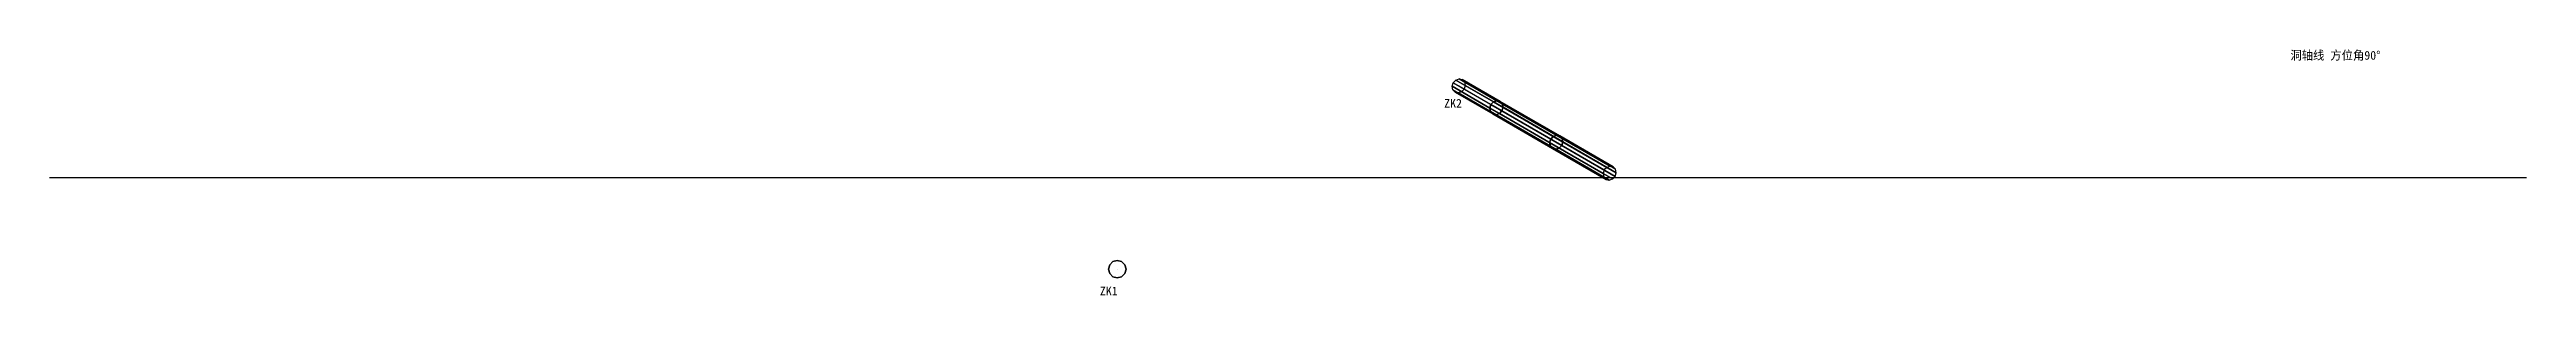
# Model space of a CAD drawing. Header units: metres. Extents: x 439 to 643, y 338 to 1287.
# Drawn here: x 439 to 609.5, y 338.4 to 355.3 of the extents above.
import ezdxf

# ---------------------------------------------------------------- set-up
doc = ezdxf.new("R2010")
doc.units = ezdxf.units.M
for name, color, linetype in [('CAVE_AXIS', 4, 'CONTINUOUS'), ('GAP', 8, 'CONTINUOUS'), ('HOLE_AXIS', 7, 'CONTINUOUS'), ('SEG_I', 3, 'CONTINUOUS'), ('SEG_II', 5, 'CONTINUOUS'), ('SEG_III', 1, 'CONTINUOUS'), ('SEG_IV', 2, 'CONTINUOUS'), ('SEG_V', 30, 'CONTINUOUS'), ('TEXT', 7, 'CONTINUOUS')]:
    doc.layers.add(name, color=color, linetype=linetype)

msp = doc.modelspace()

# ---------------------------------------------------------------- linework, layer by layer
at = {"layer": 'CAVE_AXIS'}
msp.add_line((439, 346.5, 1284.35), (609.5, 346.5, 1284.35), dxfattribs=at)
at = {"layer": 'GAP'}
for points in [[(511.9, 340.2, 1272.8), (511.98, 340.5, 1272.8), (511.98, 340.5, 1272), (511.9, 340.2, 1272)], [(511.98, 339.9, 1272.8), (511.9, 340.2, 1272.8), (511.9, 340.2, 1272), (511.98, 339.9, 1272)], [(511.98, 340.5, 1272.8), (512.2, 340.72, 1272.8), (512.2, 340.72, 1272), (511.98, 340.5, 1272)], [(512.2, 339.68, 1272.8), (511.98, 339.9, 1272.8), (511.98, 339.9, 1272), (512.2, 339.68, 1272)], [(512.2, 340.72, 1272.8), (512.5, 340.8, 1272.8), (512.5, 340.8, 1272), (512.2, 340.72, 1272)], [(512.5, 339.6, 1272.8), (512.2, 339.68, 1272.8), (512.2, 339.68, 1272), (512.5, 339.6, 1272)], [(512.5, 340.8, 1272.8), (512.8, 340.72, 1272.8), (512.8, 340.72, 1272), (512.5, 340.8, 1272)], [(512.8, 339.68, 1272.8), (512.5, 339.6, 1272.8), (512.5, 339.6, 1272), (512.8, 339.68, 1272)], [(512.8, 340.72, 1272.8), (513.02, 340.5, 1272.8), (513.02, 340.5, 1272), (512.8, 340.72, 1272)], [(513.02, 339.9, 1272.8), (512.8, 339.68, 1272.8), (512.8, 339.68, 1272), (513.02, 339.9, 1272)], [(513.02, 340.5, 1272.8), (513.1, 340.2, 1272.8), (513.1, 340.2, 1272), (513.02, 340.5, 1272)], [(513.1, 340.2, 1272.8), (513.02, 339.9, 1272.8), (513.02, 339.9, 1272), (513.1, 340.2, 1272)]]:
    msp.add_3dface(points, dxfattribs=at)
at = {"layer": 'HOLE_AXIS'}
for p, q in [((536, 352.8, 1283.1), (546.39, 346.8, 1262.32)), ((512.5, 340.2, 1285.6), (512.5, 340.2, 1255.6))]:
    msp.add_line(p, q, dxfattribs=at)
at = {"layer": 'SEG_I'}
for points in [[(542.26, 348.9, 1269.46), (542.34, 349.14, 1269.43), (546.02, 347.02, 1262.07), (545.94, 346.77, 1262.1)], [(542.31, 348.66, 1269.55), (542.26, 348.9, 1269.46), (545.94, 346.77, 1262.1), (545.99, 346.53, 1262.19)], [(542.46, 348.49, 1269.68), (542.31, 348.66, 1269.55), (545.99, 346.53, 1262.19), (546.14, 346.37, 1262.32)], [(542.34, 349.14, 1269.43), (542.51, 349.33, 1269.46), (546.19, 347.2, 1262.1), (546.02, 347.02, 1262.07)], [(542.68, 348.44, 1269.8), (542.46, 348.49, 1269.68), (546.14, 346.37, 1262.32), (546.36, 346.32, 1262.44)], [(542.51, 349.33, 1269.46), (542.74, 349.41, 1269.55), (546.42, 347.28, 1262.19), (546.19, 347.2, 1262.1)], [(542.91, 348.52, 1269.89), (542.68, 348.44, 1269.8), (546.36, 346.32, 1262.44), (546.59, 346.4, 1262.53)], [(542.74, 349.41, 1269.55), (542.96, 349.36, 1269.68), (546.64, 347.23, 1262.32), (546.42, 347.28, 1262.19)], [(543.09, 348.71, 1269.93), (542.91, 348.52, 1269.89), (546.59, 346.4, 1262.53), (546.77, 346.58, 1262.57)], [(542.96, 349.36, 1269.68), (543.12, 349.19, 1269.8), (546.8, 347.07, 1262.44), (546.64, 347.23, 1262.32)], [(543.16, 348.95, 1269.89), (543.09, 348.71, 1269.93), (546.77, 346.58, 1262.57), (546.84, 346.83, 1262.53)], [(543.12, 349.19, 1269.8), (543.16, 348.95, 1269.89), (546.84, 346.83, 1262.53), (546.8, 347.07, 1262.44)]]:
    msp.add_3dface(points, dxfattribs=at)
at = {"layer": 'SEG_II'}
for points in [[(511.9, 340.2, 1263.6), (511.98, 340.5, 1263.6), (511.98, 340.5, 1255.6), (511.9, 340.2, 1255.6)], [(511.98, 339.9, 1263.6), (511.9, 340.2, 1263.6), (511.9, 340.2, 1255.6), (511.98, 339.9, 1255.6)], [(511.98, 340.5, 1263.6), (512.2, 340.72, 1263.6), (512.2, 340.72, 1255.6), (511.98, 340.5, 1255.6)], [(512.2, 339.68, 1263.6), (511.98, 339.9, 1263.6), (511.98, 339.9, 1255.6), (512.2, 339.68, 1255.6)], [(512.2, 340.72, 1263.6), (512.5, 340.8, 1263.6), (512.5, 340.8, 1255.6), (512.2, 340.72, 1255.6)], [(512.5, 339.6, 1263.6), (512.2, 339.68, 1263.6), (512.2, 339.68, 1255.6), (512.5, 339.6, 1255.6)], [(512.5, 340.8, 1263.6), (512.8, 340.72, 1263.6), (512.8, 340.72, 1255.6), (512.5, 340.8, 1255.6)], [(512.8, 339.68, 1263.6), (512.5, 339.6, 1263.6), (512.5, 339.6, 1255.6), (512.8, 339.68, 1255.6)], [(512.8, 340.72, 1263.6), (513.02, 340.5, 1263.6), (513.02, 340.5, 1255.6), (512.8, 340.72, 1255.6)], [(513.02, 339.9, 1263.6), (512.8, 339.68, 1263.6), (512.8, 339.68, 1255.6), (513.02, 339.9, 1255.6)], [(513.02, 340.5, 1263.6), (513.1, 340.2, 1263.6), (513.1, 340.2, 1255.6), (513.02, 340.5, 1255.6)], [(513.1, 340.2, 1263.6), (513.02, 339.9, 1263.6), (513.02, 339.9, 1255.6), (513.1, 340.2, 1255.6)]]:
    msp.add_3dface(points, dxfattribs=at)
at = {"layer": 'SEG_III'}
for points in [[(538.15, 351.27, 1277.69), (538.22, 351.52, 1277.65), (542.34, 349.14, 1269.43), (542.26, 348.9, 1269.46)], [(538.19, 351.03, 1277.78), (538.15, 351.27, 1277.69), (542.26, 348.9, 1269.46), (542.31, 348.66, 1269.55)], [(538.22, 351.52, 1277.65), (538.4, 351.7, 1277.69), (542.51, 349.33, 1269.46), (542.34, 349.14, 1269.43)], [(538.4, 351.7, 1277.69), (538.63, 351.78, 1277.78), (542.74, 349.41, 1269.55), (542.51, 349.33, 1269.46)], [(538.63, 351.78, 1277.78), (538.85, 351.73, 1277.9), (542.96, 349.36, 1269.68), (542.74, 349.41, 1269.55)], [(538.85, 351.73, 1277.9), (539, 351.57, 1278.03), (543.12, 349.19, 1269.8), (542.96, 349.36, 1269.68)], [(539.05, 351.33, 1278.12), (538.97, 351.08, 1278.15), (543.09, 348.71, 1269.93), (543.16, 348.95, 1269.89)], [(539, 351.57, 1278.03), (539.05, 351.33, 1278.12), (543.16, 348.95, 1269.89), (543.12, 349.19, 1269.8)], [(538.35, 350.87, 1277.9), (538.19, 351.03, 1277.78), (542.31, 348.66, 1269.55), (542.46, 348.49, 1269.68)], [(538.57, 350.82, 1278.03), (538.35, 350.87, 1277.9), (542.46, 348.49, 1269.68), (542.68, 348.44, 1269.8)], [(538.8, 350.9, 1278.12), (538.57, 350.82, 1278.03), (542.68, 348.44, 1269.8), (542.91, 348.52, 1269.89)], [(538.97, 351.08, 1278.15), (538.8, 350.9, 1278.12), (542.91, 348.52, 1269.89), (543.09, 348.71, 1269.93)], [(511.9, 340.2, 1272), (511.98, 340.5, 1272), (511.98, 340.5, 1263.6), (511.9, 340.2, 1263.6)], [(511.98, 339.9, 1272), (511.9, 340.2, 1272), (511.9, 340.2, 1263.6), (511.98, 339.9, 1263.6)], [(511.98, 340.5, 1272), (512.2, 340.72, 1272), (512.2, 340.72, 1263.6), (511.98, 340.5, 1263.6)], [(512.2, 339.68, 1272), (511.98, 339.9, 1272), (511.98, 339.9, 1263.6), (512.2, 339.68, 1263.6)], [(512.2, 340.72, 1272), (512.5, 340.8, 1272), (512.5, 340.8, 1263.6), (512.2, 340.72, 1263.6)], [(512.5, 339.6, 1272), (512.2, 339.68, 1272), (512.2, 339.68, 1263.6), (512.5, 339.6, 1263.6)], [(512.5, 340.8, 1272), (512.8, 340.72, 1272), (512.8, 340.72, 1263.6), (512.5, 340.8, 1263.6)], [(512.8, 339.68, 1272), (512.5, 339.6, 1272), (512.5, 339.6, 1263.6), (512.8, 339.68, 1263.6)], [(512.8, 340.72, 1272), (513.02, 340.5, 1272), (513.02, 340.5, 1263.6), (512.8, 340.72, 1263.6)], [(513.02, 339.9, 1272), (512.8, 339.68, 1272), (512.8, 339.68, 1263.6), (513.02, 339.9, 1263.6)], [(513.02, 340.5, 1272), (513.1, 340.2, 1272), (513.1, 340.2, 1263.6), (513.02, 340.5, 1263.6)], [(513.1, 340.2, 1272), (513.02, 339.9, 1272), (513.02, 339.9, 1263.6), (513.1, 340.2, 1263.6)]]:
    msp.add_3dface(points, dxfattribs=at)
at = {"layer": 'SEG_IV'}
for points in [[(511.9, 340.2, 1281.1), (511.98, 340.5, 1281.1), (511.98, 340.5, 1272.8), (511.9, 340.2, 1272.8)], [(511.98, 339.9, 1281.1), (511.9, 340.2, 1281.1), (511.9, 340.2, 1272.8), (511.98, 339.9, 1272.8)], [(511.98, 340.5, 1281.1), (512.2, 340.72, 1281.1), (512.2, 340.72, 1272.8), (511.98, 340.5, 1272.8)], [(512.2, 339.68, 1281.1), (511.98, 339.9, 1281.1), (511.98, 339.9, 1272.8), (512.2, 339.68, 1272.8)], [(512.2, 340.72, 1281.1), (512.5, 340.8, 1281.1), (512.5, 340.8, 1272.8), (512.2, 340.72, 1272.8)], [(512.5, 339.6, 1281.1), (512.2, 339.68, 1281.1), (512.2, 339.68, 1272.8), (512.5, 339.6, 1272.8)], [(512.5, 340.8, 1281.1), (512.8, 340.72, 1281.1), (512.8, 340.72, 1272.8), (512.5, 340.8, 1272.8)], [(512.8, 339.68, 1281.1), (512.5, 339.6, 1281.1), (512.5, 339.6, 1272.8), (512.8, 339.68, 1272.8)], [(512.8, 340.72, 1281.1), (513.02, 340.5, 1281.1), (513.02, 340.5, 1272.8), (512.8, 340.72, 1272.8)], [(513.02, 339.9, 1281.1), (512.8, 339.68, 1281.1), (512.8, 339.68, 1272.8), (513.02, 339.9, 1272.8)], [(513.02, 340.5, 1281.1), (513.1, 340.2, 1281.1), (513.1, 340.2, 1272.8), (513.02, 340.5, 1272.8)], [(513.1, 340.2, 1281.1), (513.02, 339.9, 1281.1), (513.02, 339.9, 1272.8), (513.1, 340.2, 1272.8)]]:
    msp.add_3dface(points, dxfattribs=at)
at = {"layer": 'SEG_V'}
for points in [[(535.55, 352.77, 1282.88), (535.62, 353.02, 1282.85), (538.22, 351.52, 1277.65), (538.15, 351.27, 1277.69)], [(535.62, 353.02, 1282.85), (535.8, 353.2, 1282.88), (538.4, 351.7, 1277.69), (538.22, 351.52, 1277.65)], [(535.8, 353.2, 1282.88), (536.03, 353.28, 1282.97), (538.63, 351.78, 1277.78), (538.4, 351.7, 1277.69)], [(536.03, 353.28, 1282.97), (536.25, 353.23, 1283.1), (538.85, 351.73, 1277.9), (538.63, 351.78, 1277.78)], [(536.25, 353.23, 1283.1), (536.4, 353.07, 1283.22), (539, 351.57, 1278.03), (538.85, 351.73, 1277.9)], [(536.4, 353.07, 1283.22), (536.45, 352.83, 1283.32), (539.05, 351.33, 1278.12), (539, 351.57, 1278.03)], [(535.6, 352.53, 1282.97), (535.55, 352.77, 1282.88), (538.15, 351.27, 1277.69), (538.19, 351.03, 1277.78)], [(535.75, 352.37, 1283.1), (535.6, 352.53, 1282.97), (538.19, 351.03, 1277.78), (538.35, 350.87, 1277.9)], [(535.97, 352.32, 1283.22), (535.75, 352.37, 1283.1), (538.35, 350.87, 1277.9), (538.57, 350.82, 1278.03)], [(536.2, 352.4, 1283.32), (535.97, 352.32, 1283.22), (538.57, 350.82, 1278.03), (538.8, 350.9, 1278.12)], [(536.38, 352.58, 1283.35), (536.2, 352.4, 1283.32), (538.8, 350.9, 1278.12), (538.97, 351.08, 1278.15)], [(536.45, 352.83, 1283.32), (536.38, 352.58, 1283.35), (538.97, 351.08, 1278.15), (539.05, 351.33, 1278.12)], [(511.9, 340.2, 1285.6), (511.98, 340.5, 1285.6), (511.98, 340.5, 1281.1), (511.9, 340.2, 1281.1)], [(511.98, 339.9, 1285.6), (511.9, 340.2, 1285.6), (511.9, 340.2, 1281.1), (511.98, 339.9, 1281.1)], [(511.98, 340.5, 1285.6), (512.2, 340.72, 1285.6), (512.2, 340.72, 1281.1), (511.98, 340.5, 1281.1)], [(512.2, 339.68, 1285.6), (511.98, 339.9, 1285.6), (511.98, 339.9, 1281.1), (512.2, 339.68, 1281.1)], [(512.2, 340.72, 1285.6), (512.5, 340.8, 1285.6), (512.5, 340.8, 1281.1), (512.2, 340.72, 1281.1)], [(512.5, 339.6, 1285.6), (512.2, 339.68, 1285.6), (512.2, 339.68, 1281.1), (512.5, 339.6, 1281.1)], [(512.5, 340.8, 1285.6), (512.8, 340.72, 1285.6), (512.8, 340.72, 1281.1), (512.5, 340.8, 1281.1)], [(512.8, 339.68, 1285.6), (512.5, 339.6, 1285.6), (512.5, 339.6, 1281.1), (512.8, 339.68, 1281.1)], [(512.8, 340.72, 1285.6), (513.02, 340.5, 1285.6), (513.02, 340.5, 1281.1), (512.8, 340.72, 1281.1)], [(513.02, 339.9, 1285.6), (512.8, 339.68, 1285.6), (512.8, 339.68, 1281.1), (513.02, 339.9, 1281.1)], [(513.02, 340.5, 1285.6), (513.1, 340.2, 1285.6), (513.1, 340.2, 1281.1), (513.02, 340.5, 1281.1)], [(513.1, 340.2, 1285.6), (513.02, 339.9, 1285.6), (513.02, 339.9, 1281.1), (513.1, 340.2, 1281.1)]]:
    msp.add_3dface(points, dxfattribs=at)

# ---------------------------------------------------------------- texts
at = {"layer": 'TEXT'}
for s, p in [('洞轴线 方位角90°', (593.25, 354.6)), ('ZK2', (535, 351.3)), ('ZK1', (511.3, 338.4))]:
    msp.add_text(s, height=0.6, dxfattribs=at).set_placement(p)

doc.saveas('drawing.dxf')
